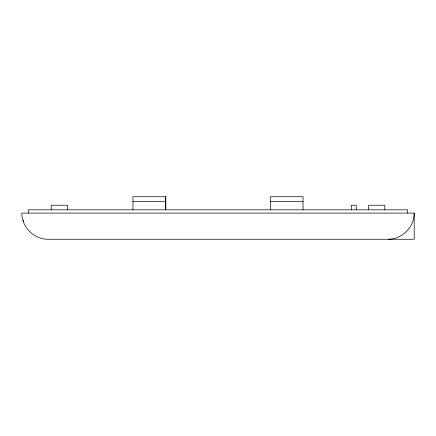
<?xml version="1.0" encoding="UTF-8"?>
<svg xmlns="http://www.w3.org/2000/svg" width="436" height="436" viewBox="0 0 436 436"><rect width="100%" height="100%" fill="white"/><g stroke="black" fill="none" stroke-linecap="round" stroke-linejoin="round"><path stroke-width="0.65" d="M414.2 213.095L414.2 239.26L47.911 239.26C33.915 239.348 21.707 227.08 21.8 213.095L414.2 213.095C414.293 227.08 402.085 239.348 388.089 239.26M132.958 201.645L165.822 201.645M270.336 201.645L303.042 201.645M407.66 213.095L407.66 209.825L28.34 209.825L28.34 213.095M384.819 209.825L384.819 205.242L368.464 205.242L368.464 209.825M356.234 209.934L356.234 205.242L351.329 205.242L351.329 209.934M303.042 209.825L303.042 196.74L270.336 196.74L270.336 209.825M165.822 209.825L165.822 196.74L132.958 196.74L132.958 209.825M165.664 196.74L165.664 209.825M67.536 209.825L67.536 205.242L51.181 205.242L51.181 209.825M23.272 219.962L23.272 221.27"/></g></svg>
